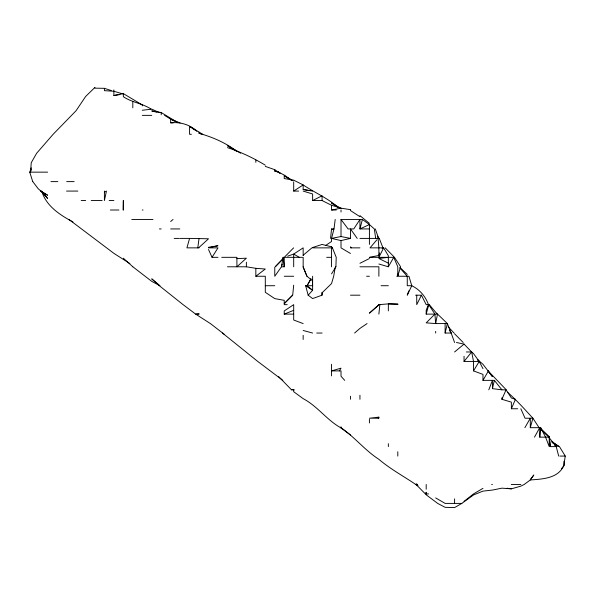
<?xml version="1.0" encoding="UTF-8"?>
<svg xmlns="http://www.w3.org/2000/svg" width="595" height="595" viewBox="0 0 595 595"><rect width="100%" height="100%" fill="white"/><g stroke="black" fill="none" stroke-linecap="round" stroke-linejoin="round"><path stroke-width="0.89" d="M312.368 279.695L312.62 285.719L305.651 285.719L308.158 295.187L312.62 298.571L322.021 295.187L322.036 292.405M534.474 437.147L539.769 427.686L549.23 437.147L549.23 446.614L545.556 437.147L540.706 427.686L530.301 427.686L530.301 418.218L524.872 427.686M123.18 210.005L123.336 200.545L123.336 210.005M322.021 295.187L322.088 292.792L331.549 283.577L333.683 276.259L335.178 267.653M331.549 273.886L335.9 266.791L336.22 257.33L332.434 247.862L331.549 246.806L322.088 244.448L312.62 247.513M30.516 172.148L31.252 162.68L36.674 153.22L53.133 134.292L76.019 110.789L85.673 96.435L94.947 87.406L94.947 88.164L104.408 88.32L111.295 90.559M558.698 456.075L556.221 446.614L550.308 446.614L549.304 437.147L539.769 437.147L540.706 427.686M330.567 238.402L331.549 228.934L333.988 228.934L335.208 219.473M378.874 314.115L379.87 304.647L378.874 304.826L369.413 313.201L378.874 304.759M398.077 273.678L397.802 276.259L408.944 276.259L411.762 285.719L407.263 295.187L408.817 290.881M199.05 238.402L197.793 247.862L199.05 247.431L208.51 238.788L190.117 238.402M278.683 376.628L291.513 389.829L293.692 389.39L293.692 391.711L303.16 398.657C317.373 406.08 326.64 419.862 340.585 427.686L341.017 427.686C354.598 437.109 364.951 450.303 378.874 459.325C390.625 469.314 404.146 476.469 416.731 485.141L425.373 493.932L426.191 492.221L426.191 494.824L437.667 503.4L445.12 507.327L454.587 507.595L461.824 503.4L473.516 494.958L482.976 491.128L492.444 490.064L501.905 488.16L511.373 488.845L520.841 486.137L524.188 484.471L530.301 479.964C542.447 479.064 558.14 478.536 563.822 465.543L565.25 456.075L559.464 446.614L553.96 443.268M302.386 257.33L283.101 257.33L281.45 266.791L274.764 276.259L274.764 267.2M477.636 359.618L482.976 364.304L492.444 376.642L488.079 370.901L506.278 389.829L501.905 389.829L492.444 388.632L494.363 380.361L482.976 380.361L482.976 374.396L473.516 370.901L473.516 361.433L471.656 351.972L464.048 344.103L456.447 342.504M454.587 342.504L451.151 333.044L445.12 333.044L447.373 323.576L435.659 312.263L429.3 304.647M325.725 245.415L331.549 241.496L331.549 238.402L341.017 236.527L341.017 219.473L362.392 219.473L359.945 228.934L369.413 228.934M449.299 330.128L451.151 333.044L447.373 323.576L435.659 323.576L434.915 314.115L426.191 314.115L428.764 304.647L426.191 304.647L421.431 295.187L415.555 295.187M530.301 427.686L532.897 418.218C524.708 409.301 516.594 400.175 507.446 392.172M282.209 264.21L281.45 266.791L284.232 266.791L284.232 257.33M30.769 171.286L31.282 169.568M379.647 252.934L378.874 255.463L369.413 257.33M396.746 276.259L397.802 275.768L400.613 266.791L394.485 257.33L385.203 247.862M293.692 285.176L292.695 295.187L284.232 303.621L292.576 295.187M32.725 181.616L29.75 172.148L31.371 167.85M488.793 389.829L492.444 380.361L492.444 388.632M511.373 408.758L515.448 399.29L511.373 397.981L506.048 389.829L501.905 399.29L511.373 402.153L511.373 408.758L517.687 408.758M421.431 295.187L416.731 304.647L416.731 295.187M308.158 295.187L312.62 290.271L307.079 285.719L310.94 278.624M378.874 264.001L388.342 266.791L393.741 257.33L389.175 257.33M482.976 380.361L488.436 370.901M378.249 418.218L378.874 417.147L369.413 418.218L378.874 418.218L378.874 417.147M307.079 285.719L310.776 279.412M473.516 370.901L479.213 361.433L473.516 353.594L471.656 351.972L466.354 351.972M339.314 370.901L341.017 368.171L331.549 370.901L331.549 364.266M217.978 257.33L212.043 257.33L217.978 247.862L208.51 247.862L217.978 245.728L208.51 247.297M530.301 479.964L533.819 475.003L530.301 479.548M482.976 368.662L479.213 361.433L464.048 361.433L471.656 351.972M561.42 468.734L564.142 465.543L563.956 461.237M376.947 239.748L370.016 247.862L383.649 247.862L388.342 255.753L388.342 266.791M283.629 257.955L275.247 266.791L282.945 259.048M284.856 256.698L293.64 247.862M170.661 221.533L173.033 219.473M354.598 333.044L359.945 328.41L367.07 323.576M303.16 255.255L311.914 247.862M454.587 351.972L464.048 344.103M464.048 501.34L473.516 493.932L482.976 488.346M255.835 268.33L255.835 276.259L265.303 269.022L255.835 268.33L246.375 266.791L227.446 266.791M293.692 181.839L293.692 191.077L303.16 184.933C314.673 192.654 327.592 198.046 338.101 207.298M104.408 192.155L106.438 191.077L104.408 200.545L104.408 191.077M303.16 191.077L312.62 193.985L312.62 200.545L322.088 195.777L322.088 200.545L331.549 205.275L341.017 208.22L331.549 210.005L331.549 205.275M359.945 263.28L369.413 258.535M303.16 323.576L293.692 320.021L293.692 304.647L284.232 310.954L284.232 314.115L293.692 310.345M287.668 256.147L293.692 254.08L303.16 247.862L303.16 255.605M331.549 228.934L331.549 229.625L333.988 228.934L331.549 238.402L341.017 240.588L350.477 238.402L350.477 228.934L357.208 238.402M382.057 248.227L383.649 247.862L378.874 257.33L378.874 247.862L378.108 238.402M113.876 89.912L113.876 95.498L123.336 93.601L141.536 104.504M113.876 95.498L119.892 94.568M142.264 110.268L151.732 109.138L159.616 112.671M379.06 304.647L388.342 303.881L397.802 304.149L397.802 304.647M236.907 258.632L246.375 258.185L236.907 266.791L236.907 257.33L221.719 257.33M224.449 334.435L210.407 323.576L195.666 314.115L199.05 313.967L195.666 314.115L183.096 304.647L159.326 285.719L151.732 278.847L159.981 285.719L151.732 281.368L132.834 266.791M164.577 115.363L170.661 119.104L170.661 122.823C180.159 121.811 190.006 124.534 196.863 131.346M142.264 115.363L151.732 115.363M191.389 134.292L189.582 134.292L189.582 126.348L202.724 134.292L199.05 133.317L199.05 132.209M29.75 172.148L47.622 172.148M50.954 181.616L57.841 181.616M66.685 181.616L74.159 181.616M66.551 191.077L77.841 191.077M293.692 191.077L298.668 191.077M81.21 200.545L85.68 200.545M91.213 200.545L102.147 200.545M109.138 200.545L113.876 200.545M312.62 200.545L322.088 200.545M110.358 210.005L118.926 210.005M142.264 210.005L143.053 210.005M331.549 210.005L336.279 210.005M131.763 219.473L152.989 219.473M159.4 228.934L161.193 228.934M170.661 228.934L179.809 228.934M174.156 238.402L179.281 238.402M180.121 238.402L189.582 238.402L186.919 247.862L199.05 247.862M359.945 238.402L378.613 238.402L375.304 228.934M312.62 247.862L332.434 247.862M350.477 247.862L359.945 247.862M326.685 257.33L331.549 257.33M369.852 257.33L388.342 257.33L378.874 258.483L388.342 263.168M335.335 266.791L335.9 266.791M359.945 266.791L378.874 266.791L378.874 276.259M255.835 276.259L265.303 276.259L265.303 292.309L274.764 298.608L284.232 300.326L284.232 304.647L287.221 304.647M284.232 276.259L293.692 276.259M366.639 276.259L369.413 276.259M265.303 285.719L274.764 285.719M381.075 285.719L388.342 285.719M411.762 285.719L407.263 285.719L407.263 276.259L400.026 268.144M350.477 295.187L359.945 295.187M284.232 314.115L293.692 314.115M435.659 314.115L437.496 314.115L435.659 323.576L426.191 322.862L434.915 314.115L428.764 304.647M316.704 333.044L322.088 333.044M331.549 370.901L341.017 370.901L341.017 376.226L344.706 380.361M291.513 389.829L294.25 389.829M559.88 456.075L565.25 456.075M491.663 484.471L492.444 484.471M511.246 484.471L520.841 484.471M425.373 493.932L428.549 493.932M461.824 503.4L445.12 503.4L435.659 497.918M170.661 122.823L173.242 122.86M388.342 303.859L397.802 304.149M507.074 488.22L511.373 488.845M292.904 180.731L284.232 175.778L284.232 178.545L293.692 180.166L303.16 184.933L303.16 189.522L310.04 190.638M303.16 189.522L312.62 191.077M177.206 122.235L161.193 112.529L151.732 110.915L156.894 112.262M350.477 209.663L341.017 208.168M341.017 236.527L350.477 238.402M199.05 133.317C212.586 137.125 225.669 142.748 236.907 151.375L227.446 145.649L240.633 153.22M265.303 166.369L274.764 169.701L274.764 171.092L278.668 172.148L284.232 175.086L291.513 180.107M303.16 330.47L312.62 333.044M274.764 171.092L278.668 172.148L280.059 173.257L274.764 169.701M123.336 93.601L123.336 96.688C131.874 102.496 142.354 103.344 150.952 109.004M122.473 93.787L113.876 91.266L104.408 90.656L104.408 88.32M227.446 147.619C240.767 151.963 253.366 157.98 265.303 165.179M170.661 119.104L180.121 122.972M171.449 119.521L174.603 121.209M72.962 221.935C59.969 215.003 46.105 206.019 41.709 191.077L40.891 191.077L38.154 188.675L32.792 181.616M411.71 285.719C419.557 289.393 425.633 296.474 428.452 304.647L426.191 310.233L426.191 314.115M341.017 208.391L331.549 203.066L335.193 205.535M299.285 257.33L293.692 254.08L293.692 266.791M350.477 253.47L341.017 247.862L341.017 240.588M40.713 191.077L47.622 195.249L40.891 191.077L47.622 198.455L42.245 191.746M284.232 175.778L291.327 180.151M554.324 443.818L558.698 446.614L552.145 441.542M359.945 216.706L350.477 210.556L350.477 210.005M305.651 285.719L312.62 290.271L312.62 276.259M129.888 263.592L113.876 253.344L68.968 219.473M189.582 126.348L194.684 129.933M340.585 427.686L350.477 434.982M362.392 219.473L369.413 224.546L374.322 228.934L375.683 238.402M282.818 380.361L257.747 361.433L222.441 333.044M303.16 257.33L303.16 267.222L306.961 276.259L312.62 280.847M359.945 215.643L369.413 223.37M123.336 258.2L132.804 266.761M399.87 267.423L407.263 274.392M541.115 429.397L549.23 437.028L550.308 446.614M541.026 429.322L549.23 437.147M477.309 359.618L479.213 361.433M416.731 484.471L417.995 485.736M454.587 333.78L463.193 342.504M551.773 441.951L553.045 443.282M554.317 444.614L556.221 446.614L549.23 437.786M448.109 326.729L454.074 333.044M377.676 236.691L378.874 237.985M494.363 380.361L501.905 389.829M350.477 246.828L351.288 247.862M341.017 219.473L348.09 228.934L353.787 228.934L359.945 219.473L359.945 228.934L369.413 224.546L369.413 244.389M377.327 236.215L378.874 238.402M539.085 427.686L532.897 418.218L525.035 418.218L520.841 408.758M208.51 249.498L212.043 257.33M393.741 257.33L397.802 266.791L397.802 275.768M303.16 266.791L306.961 276.259M379.268 238.402L382.957 247.862M283.101 257.33L284.232 266.791M539.769 427.686L539.769 437.147M501.905 397.78L501.905 399.29M464.048 356.286L464.048 361.433M454.587 498.855L454.587 503.4M445.12 323.576L445.12 333.044M435.659 331.393L435.659 333.044M426.191 484.471L426.191 489.216M397.802 451.746L397.802 456.075M388.342 304.647L388.342 310.887M388.342 443.677L388.342 446.614M369.413 419.282L369.413 422.971M359.945 395.259L359.945 399.29M350.477 396.225L350.477 399.29M341.017 210.005L341.017 212.013M341.017 426.719L341.017 427.686M331.549 246.806L331.549 266.791M331.549 371.421L331.549 375.899M303.16 335.349L303.16 339.455M255.835 160.085L255.835 162.338M246.375 262.194L246.375 266.791M161.193 112.529L161.193 114.775M142.264 104.4L142.264 105.895M132.804 101.656L132.804 107.829M417.526 484.471L416.731 485.141L416.731 483.728L415.846 484.471L417.526 484.471"/></g></svg>
